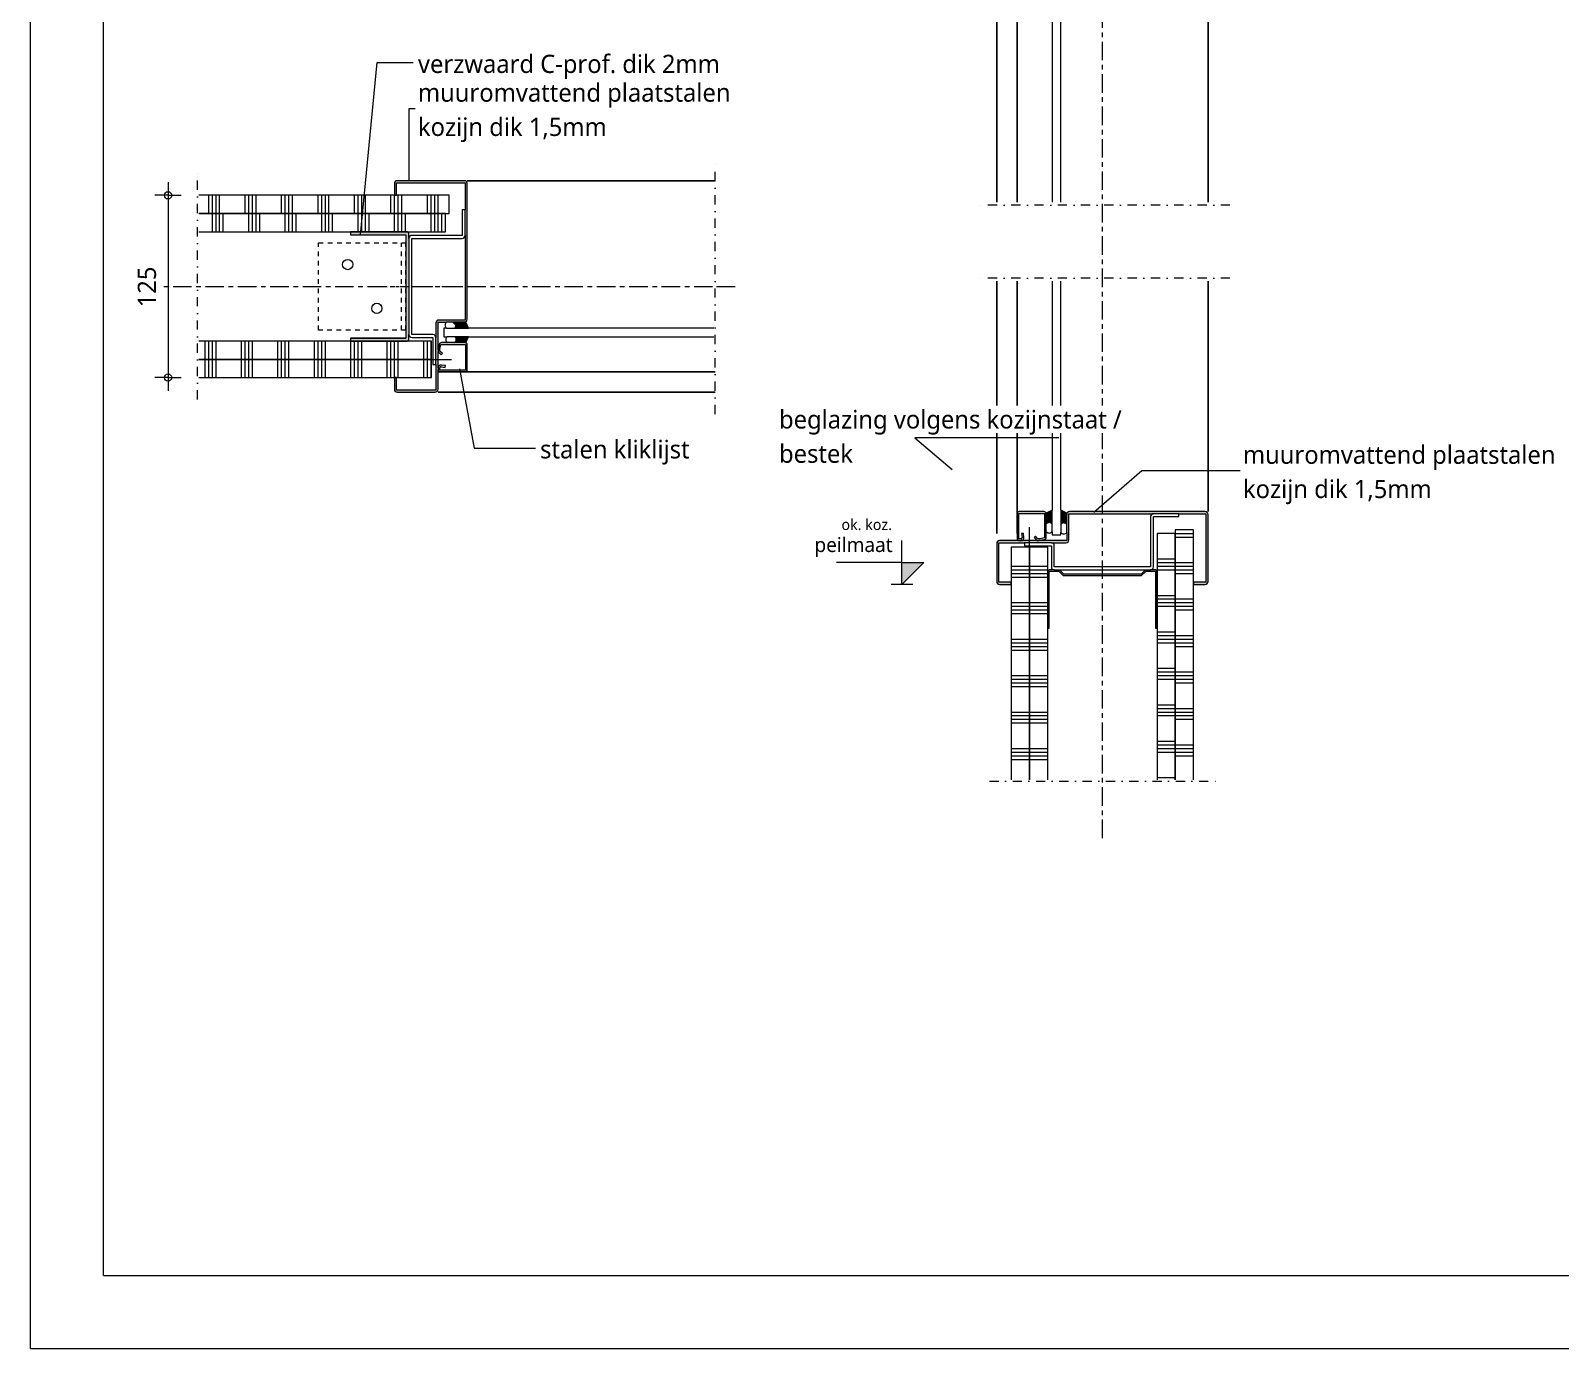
# Model space of a CAD drawing. Header units: millimetres. Extents: x -15087 to -10887, y 4459 to 7429.
# Drawn here: x -15087 to -14038, y 4459 to 5362 of the extents above; entities that cross this region are included whole.
import ezdxf

# ---------------------------------------------------------------- set-up
doc = ezdxf.new("R2010")
doc.units = ezdxf.units.MM
for name, pattern in [('Dash', [6.35, 3.175, -3.175]), ('Dash dot', [15.875, 6.35, -4.7625, 0, -4.7625]), ('Grid Line', [22.225, 12.7, -3.175, 3.175, -3.175]), ('Streep-stip _ detail', [4, 2, -1, 0, -1])]:
    doc.linetypes.add(name, pattern=pattern)
for name, color, linetype, lineweight in [('A-ANNO-DIMS', 211, 'Continuous', 13), ('A-ANNO-DIMS-5', 211, 'Continuous', 13), ('A-ANNO-IDEN', 131, 'Continuous', 18), ('A-ANNO-NOTE', 131, 'Continuous', 18), ('A-DETL', 90, 'Continuous', 13), ('A-DETL-GENF', 92, 'Continuous', 18), ('A-DETL-MBND', 5, 'Continuous', 25)]:
    doc.layers.add(name, color=color, linetype=linetype, lineweight=lineweight)
doc.styles.add('Segoe UI', font='segoeui.ttf', dxfattribs={"height": 7.5})
doc.styles.add('Segoe UI_1', font='segoeui.ttf', dxfattribs={"height": 10})
doc.styles.add('Segoe UI_3', font='segoeui.ttf', dxfattribs={"height": 12.5})
doc.dimstyles.new('2_5_mm', dxfattribs={"dimscale": 304.8, "dimtxt": 13.092049, "dimasz": 0.016404, "dimexe": 0.029528, "dimexo": 0.0625, "dimgap": 0.014764, "dimtad": 1, "dimdec": 0, "dimzin": 0, "dimdsep": 46, "dimtxsty": 'Segoe UI_3', "dimblk1": 'DOTBLANK', "dimblk2": 'DOTBLANK', "dimsah": 1, "dimcen": 0.09, "dimdle": 0.029528, "dimazin": 0, "dimtfac": 1, "dimtdec": 4, "dimtix": 1, "dimtmove": 0, "dimatfit": 3, "dimfxl": 0.029528, "dimfxlon": 1, "dimtvp": 1, "dimtfill": 1, "dimtolj": 1, "dimtzin": 0, "dimarcsym": 2})

# ---------------------------------------------------------------- blocks, each defined once
blk = doc.blocks.new('40  gipsplaat - D12_5-V62-32_2 Binnenkozijnen - Staal')
at = {"layer": 'A-DETL-GENF', "lineweight": 13}
h = blk.add_hatch(dxfattribs=at)
h.set_pattern_fill('FP_93', color=256, style=0, pattern_type=2)
h.set_pattern_definition([(90, (14982.56, -5149.3), (-25, 1e-15), []), (90, (14985.06, -5149.3), (-25, 1e-15), []), (90, (14987.56, -5149.3), (-25, 1e-15), []), (90, (14990.06, -5149.3), (-25, 1e-15), [])])
h.paths.add_polyline_path([(144, -12.5), (160.5, -12.5), (160.5, 0), (1, 0), (1, -12.5), (143, -12.5)])
at = {"layer": 'A-DETL-GENF'}
for p, q in [((105, 0), (1, 0)), ((105, 0), (1, 0)), ((144, 0), (105, 0)), ((160.5, 0), (144, 0)), ((160.5, 0), (144, 0)), ((160.5, -12.5), (160.5, 0)), ((160.5, -12.5), (160.5, 0)), ((1, -12.5), (160.5, -12.5))]:
    blk.add_line(p, q, dxfattribs=at)
blk = doc.blocks.new('40  gipsplaat - D12_5-V63-32_2 Binnenkozijnen - Staal')
at = {"layer": 'A-DETL-GENF', "lineweight": 13}
h = blk.add_hatch(dxfattribs=at)
h.set_pattern_fill('FP_94', color=256, style=0, pattern_type=2)
h.set_pattern_definition([(90, (14982.56, -5136.8), (-25, 1e-15), []), (90, (14985.06, -5136.8), (-25, 1e-15), []), (90, (14987.56, -5136.8), (-25, 1e-15), []), (90, (14990.06, -5136.8), (-25, 1e-15), [])])
h.paths.add_polyline_path([(136.5, -12.5), (160.5, -12.5), (160.5, 0), (1, 0), (1, -12.5), (135, -12.5)])
at = {"layer": 'A-DETL-GENF'}
for p, q in [((160.5, 0), (1, 0)), ((160.5, 0), (1, 0)), ((160.5, -12.5), (160.5, 0)), ((160.5, -12.5), (160.5, 0)), ((1, -12.5), (135, -12.5)), ((1, -12.5), (135, -12.5)), ((135, -12.5), (136.5, -12.5)), ((136.5, -12.5), (160.5, -12.5)), ((136.5, -12.5), (160.5, -12.5))]:
    blk.add_line(p, q, dxfattribs=at)
blk = doc.blocks.new('40  gipsplaat - D12_5-V64-32_2 Binnenkozijnen - Staal')
at = {"layer": 'A-DETL-GENF', "lineweight": 13}
h = blk.add_hatch(dxfattribs=at)
h.set_pattern_fill('FP_95', color=256, style=0, pattern_type=2)
h.set_pattern_definition([(270, (-14812.56, 5224.3), (25, 1e-15), []), (270, (-14815.06, 5224.3), (25, 1e-15), []), (270, (-14817.56, 5224.3), (25, 1e-15), []), (270, (-14820.06, 5224.3), (25, 1e-15), [])])
h.paths.add_polyline_path([(27, 0), (0, 0), (0, -12.5), (169, -12.5), (169, 0), (65, 0)])
at = {"layer": 'A-DETL-GENF'}
for p, q in [((26, 0), (0, 0)), ((0, 0), (0, -12.5)), ((26, 0), (0, 0)), ((0, 0), (0, -12.5)), ((65, 0), (26, 0)), ((169, 0), (65, 0)), ((169, 0), (65, 0)), ((0, -12.5), (169, -12.5))]:
    blk.add_line(p, q, dxfattribs=at)
blk = doc.blocks.new('40  gipsplaat - D12_5-V65-32_2 Binnenkozijnen - Staal')
at = {"layer": 'A-DETL-GENF', "lineweight": 13}
h = blk.add_hatch(dxfattribs=at)
h.set_pattern_fill('FP_96', color=256, style=0, pattern_type=2)
h.set_pattern_definition([(270, (-14810.06, 5236.8), (25, 1e-15), []), (270, (-14812.56, 5236.8), (25, 1e-15), []), (270, (-14815.06, 5236.8), (25, 1e-15), []), (270, (-14817.56, 5236.8), (25, 1e-15), [])])
h.paths.add_polyline_path([(36, 0), (0, 0), (0, -12.5), (171.5, -12.5), (171.5, 0), (37.5, 0)])
at = {"layer": 'A-DETL-GENF'}
for p, q in [((171.5, 0), (0, 0)), ((0, 0), (0, -12.5)), ((171.5, 0), (0, 0)), ((0, 0), (0, -12.5)), ((0, -12.5), (36, -12.5)), ((0, -12.5), (36, -12.5)), ((36, -12.5), (37.5, -12.5)), ((37.5, -12.5), (171.5, -12.5)), ((37.5, -12.5), (171.5, -12.5))]:
    blk.add_line(p, q, dxfattribs=at)
blk = doc.blocks.new('22 verzwaard metalstud profiel - 75 mm-2059195-32_2 Binnenkozijnen - Staal')
at = {"layer": 'A-DETL-GENF'}
blk.add_hatch(color=256, dxfattribs=at).paths.add_polyline_path([(37.5, -40), (37.5, -1), (36.5, 0), (-36.5, 0), (-37.5, -1), (-37.5, -40), (-35.5, -40), (-35.5, -2), (35.5, -2), (35.5, -40)])
for p, q in [((-36.5, 0), (-37.5, -1)), ((-37.5, -1), (-36.5, 0)), ((-33, 0), (-36.5, 0)), ((-33, 0), (-36.5, 0)), ((36.5, 0), (33, 0)), ((36.5, 0), (33, 0)), ((37.5, -1), (36.5, 0)), ((-37.5, -1), (-37.5, -40)), ((-37.5, -40), (-37.5, -1)), ((-35.5, -2), (35.5, -2)), ((-35.5, -40), (-35.5, -2)), ((-35.5, -40), (-35.5, -2)), ((-35.5, -2), (35.5, -2)), ((35.5, -2), (35.5, -40)), ((35.5, -40), (35.5, -2)), ((37.5, -1), (36.5, 0)), ((37.5, -40), (37.5, -1)), ((37.5, -40), (37.5, -1)), ((-37.5, -40), (-35.5, -40)), ((-37.5, -40), (-35.5, -40)), ((35.5, -40), (37.5, -40)), ((35.5, -40), (37.5, -40))]:
    blk.add_line(p, q, dxfattribs=at)
blk = doc.blocks.new('00 Afbreeklijn 0 s l - Type 1-2393058-32_2 Binnenkozijnen - Staal')
at = {"layer": 'A-DETL-GENF', "linetype": 'Dash dot'}
blk.add_line((140, 0), (-15, 0), dxfattribs=at)
blk = doc.blocks.new('30 L-anker plat a e - 60x60-4462558-32_2 Binnenkozijnen - Staal')
at = {"layer": 'A-DETL-GENF', "linetype": 'Streep-stip _ detail', "lineweight": 13}
for p, q in [((5, 4), (5, 30)), ((5, -15), (5, 2))]:
    blk.add_line(p, q, dxfattribs=at)
at = {"layer": 'A-DETL-GENF', "linetype": 'Dash'}
for p, q in [((-25, -60), (-25, 0)), ((35, 0), (-25, 0)), ((35, 0), (35, -60)), ((35, -3), (-25, -3)), ((35, -60), (-25, -60))]:
    blk.add_line(p, q, dxfattribs=at)
at = {"layer": 'A-DETL-GENF', "lineweight": 13}
for centre in [(20, -20), (-10, -40)]:
    blk.add_circle(centre, 3.5, dxfattribs=at)
blk = doc.blocks.new('32 stalen kozijn - 50x125 _sp 20x48_-4929966-32_2 Binnenkozijnen - Staal')
at = {"layer": 'A-DETL-GENF'}
blk.add_hatch(color=256, dxfattribs=at).paths.add_polyline_path([(28, -72.5), (28.5, -72.4), (29, -72.2), (29.4, -71.9), (29.7, -71.5), (29.9, -71), (30, -70.5), (30, -24.5), (48, -24.5), (48.5, -24.4), (49, -24.2), (49.4, -23.9), (49.7, -23.5), (49.9, -23), (50, -22.5), (50, 70.5), (49.9, 71), (49.7, 71.5), (49.4, 71.9), (49, 72.2), (48.5, 72.4), (48, 72.5), (2, 72.5), (1.5, 72.4), (1, 72.2), (0.6, 71.9), (0.3, 71.5), (0.1, 71), (0, 70.5), (0, 62.5), (1.5, 62.5), (1.5, 71), (48.5, 71), (48.5, -23), (30.5, -23), (30, -23.1), (29.5, -23.3), (29.1, -23.6), (28.8, -24), (28.6, -24.5), (28.5, -25), (28.5, -71), (1.5, -71), (1.5, -62.5), (0, -62.5), (0, -70.5), (0.1, -71), (0.3, -71.5), (0.6, -71.9), (1, -72.2), (1.5, -72.4), (2, -72.5)])
for p, q in [((0, 70.5), (0, 62.5)), ((1.5, 62.5), (1.5, 71)), ((1.5, 71), (48.5, 71)), ((48, 72.5), (2, 72.5)), ((48.5, 71), (48.5, 52.5)), ((50, -22.5), (50, 70.5)), ((0, 62.5), (1.5, 62.5)), ((48.5, 35), (48.5, -23)), ((28.5, -25), (28.5, -35)), ((30, -43.5), (30, -24.5)), ((30, -24.5), (35.6, -24.5)), ((48.5, -23), (30.5, -23)), ((30, -55.9), (30, -44.8)), ((1.5, -62.5), (0, -62.5)), ((0, -62.5), (0, -70.5)), ((1.5, -71), (1.5, -62.5)), ((28.5, -53.5), (28.5, -71)), ((30, -70.5), (30, -57)), ((28.5, -71), (1.5, -71)), ((2, -72.5), (28, -72.5))]:
    blk.add_line(p, q, dxfattribs=at)
at = {"layer": 'A-DETL-GENF', "lineweight": 13}
for p, q in [((48.5, 52.5), (46.5, 52.5)), ((46.5, 52.5), (46.5, 35)), ((48.5, 35), (48.5, 52.5)), ((10, 33), (10, -33)), ((46.5, 35), (12, 35)), ((12, -33), (12, 33)), ((12, 33), (46.5, 33)), ((26.5, -33), (12, -33)), ((12, -35), (26.5, -35)), ((26.5, -35), (26.5, -53.5)), ((28.5, -53.5), (28.5, -35)), ((26.5, -53.5), (28.5, -53.5))]:
    blk.add_line(p, q, dxfattribs=at)
at = {"layer": 'A-DETL-GENF'}
for centre, start, end in [((2, 70.5), 90, 180), ((48, 70.5), 360, 90), ((30.5, -25), 90, 180), ((48, -22.5), 270, 360), ((2, -70.5), 180, 270), ((28, -70.5), 270, 360)]:
    blk.add_arc(centre, 2, start, end, dxfattribs=at)
at = {"layer": 'A-DETL-GENF', "lineweight": 13}
for centre, start, end in [((12, 33), 90, 180), ((46.5, 35), 270, 360), ((12, -33), 180, 270), ((26.5, -35), 360, 90)]:
    blk.add_arc(centre, 2, start, end, dxfattribs=at)
blk = doc.blocks.new('30 glas - D06-2739132-32_2 Binnenkozijnen - Staal')
at = {"layer": 'A-DETL-GENF'}
for p, q in [((1.7, 6), (0, 6)), ((0, 6), (0, 0)), ((0, 0), (2.2, 0)), ((185.1, 6), (16.9, 6)), ((16.9, 0), (185.1, 0))]:
    blk.add_line(p, q, dxfattribs=at)
blk = doc.blocks.new('00 Afbreeklijn 0 s l - Type 1-2405097-32_2 Binnenkozijnen - Staal')
at = {"layer": 'A-DETL-GENF', "linetype": 'Dash dot'}
blk.add_line((160, 0), (-15, 0), dxfattribs=at)
blk = doc.blocks.new('40  gipsplaat - D12_5-2957669-32_2 Binnenkozijnen - Staal')
at = {"layer": 'A-DETL-GENF', "lineweight": 13}
h = blk.add_hatch(dxfattribs=at)
h.set_pattern_fill('FP_101', color=256, style=0, pattern_type=2)
h.set_pattern_definition([(270, (-4837.505, -14389.447), (25, 1e-15), []), (270, (-4835.005, -14389.447), (25, 1e-15), []), (270, (-4832.505, -14389.447), (25, 1e-15), []), (270, (-4830.005, -14389.447), (25, 1e-15), [])])
h.paths.add_polyline_path([(1, 12.5), (1, 0), (160.5, 0), (160.5, 12.5), (75.2, 12.5)])
at = {"layer": 'A-DETL-GENF'}
for p, q in [((160.5, 12.5), (1, 12.5)), ((160.5, 0), (160.5, 12.5)), ((160.5, 0), (160.5, 12.5)), ((1, 0), (105, 0)), ((1, 0), (105, 0)), ((105, 0), (144, 0)), ((144, 0), (160.5, 0)), ((144, 0), (160.5, 0))]:
    blk.add_line(p, q, dxfattribs=at)
blk = doc.blocks.new('40  gipsplaat - D12_5-V67-32_2 Binnenkozijnen - Staal')
at = {"layer": 'A-DETL-GENF', "lineweight": 13}
h = blk.add_hatch(dxfattribs=at)
h.set_pattern_fill('FP_102', color=256, style=0, pattern_type=2)
h.set_pattern_definition([(270, (-4837.505, -14401.947), (25, 1e-15), []), (270, (-4835.005, -14401.947), (25, 1e-15), []), (270, (-4832.505, -14401.947), (25, 1e-15), []), (270, (-4830.005, -14401.947), (25, 1e-15), [])])
h.paths.add_polyline_path([(1, 12.5), (1, 0), (160.5, 0), (160.5, 12.5), (75.2, 12.5)])
at = {"layer": 'A-DETL-GENF'}
for p, q in [((135, 12.5), (1, 12.5)), ((135, 12.5), (1, 12.5)), ((136.5, 12.5), (135, 12.5)), ((160.5, 12.5), (136.5, 12.5)), ((160.5, 12.5), (136.5, 12.5)), ((160.5, 0), (160.5, 12.5)), ((160.5, 0), (160.5, 12.5)), ((1, 0), (160.5, 0)), ((1, 0), (160.5, 0))]:
    blk.add_line(p, q, dxfattribs=at)
blk = doc.blocks.new('40  gipsplaat - D12_5-2957670-32_2 Binnenkozijnen - Staal')
at = {"layer": 'A-DETL-GENF', "lineweight": 13}
h = blk.add_hatch(dxfattribs=at)
h.set_pattern_fill('FP_103', color=256, style=0, pattern_type=2)
h.set_pattern_definition([(90, (5007.505, 14314.447), (-25, 1e-15), []), (90, (5005.005, 14314.447), (-25, 1e-15), []), (90, (5002.505, 14314.447), (-25, 1e-15), []), (90, (5000.005, 14314.447), (-25, 1e-15), [])])
h.paths.add_polyline_path([(169, 12.5), (0, 12.5), (0, 0), (169, 0)])
at = {"layer": 'A-DETL-GENF'}
for p, q in [((169, 12.5), (0, 12.5)), ((0, 12.5), (0, 0)), ((0, 12.5), (0, 0)), ((0, 0), (26, 0)), ((0, 0), (26, 0)), ((26, 0), (65, 0)), ((65, 0), (169, 0)), ((65, 0), (169, 0))]:
    blk.add_line(p, q, dxfattribs=at)
blk = doc.blocks.new('40  gipsplaat - D12_5-2957671-32_2 Binnenkozijnen - Staal')
at = {"layer": 'A-DETL-GENF', "lineweight": 13}
h = blk.add_hatch(dxfattribs=at)
h.set_pattern_fill('FP_104', color=256, style=0, pattern_type=2)
h.set_pattern_definition([(90, (5010.005, 14301.947), (-25, 1e-15), []), (90, (5007.505, 14301.947), (-25, 1e-15), []), (90, (5005.005, 14301.947), (-25, 1e-15), []), (90, (5002.505, 14301.947), (-25, 1e-15), [])])
h.paths.add_polyline_path([(171.5, 12.5), (0, 12.5), (0, 0), (171.5, 0)])
at = {"layer": 'A-DETL-GENF'}
for p, q in [((36, 12.5), (0, 12.5)), ((0, 12.5), (0, 0)), ((36, 12.5), (0, 12.5)), ((0, 12.5), (0, 0)), ((37.5, 12.5), (36, 12.5)), ((171.5, 12.5), (37.5, 12.5)), ((171.5, 12.5), (37.5, 12.5)), ((0, 0), (171.5, 0)), ((0, 0), (171.5, 0))]:
    blk.add_line(p, q, dxfattribs=at)
blk = doc.blocks.new('22 metalstud profiel - 75 mm hor-V68-32_2 Binnenkozijnen - Staal')
at = {"layer": 'A-DETL-GENF'}
blk.add_hatch(color=256, dxfattribs=at).paths.add_polyline_path([(-36.5, 40), (-37.5, 40), (-37.5, 1), (-36.5, 0), (-29.5, 0), (-26.5, 3), (26.5, 3), (29.5, 0), (36.5, 0), (37.5, 1), (37.5, 40), (36.5, 40), (36.5, 1), (29.9, 1), (26.9, 4), (-26.9, 4), (-29.9, 1), (-36.5, 1)])
for p, q in [((-36.5, 40), (-37.5, 40)), ((-37.5, 40), (-37.5, 1)), ((-36.5, 1), (-36.5, 40)), ((36.5, 40), (36.5, 1)), ((37.5, 40), (36.5, 40)), ((37.5, 40), (36.5, 40)), ((37.5, 1), (37.5, 40)), ((-37.5, 1), (-36.5, 0)), ((-29.9, 1), (-36.5, 1)), ((-26.9, 4), (-29.9, 1)), ((-29.5, 0), (-26.5, 3)), ((26.9, 4), (-26.9, 4)), ((-26.5, 3), (26.5, 3)), ((26.5, 3), (29.5, 0)), ((29.9, 1), (26.9, 4)), ((36.5, 1), (29.9, 1)), ((36.5, 0), (37.5, 1)), ((-36.5, 0), (-33, 0)), ((33, 0), (36.5, 0))]:
    blk.add_line(p, q, dxfattribs=at)
blk = doc.blocks.new('00 Afbreeklijn 0 s l - Type 1-V24-32_2 Binnenkozijnen - Staal')
at = {"layer": 'A-DETL-GENF', "linetype": 'Dash dot'}
blk.add_line((140, 0), (-15, 0), dxfattribs=at)
blk = doc.blocks.new('32 stalen kozijn - 50x125 _sp 20x48_-4929967-32_2 Binnenkozijnen - Staal')
at = {"layer": 'A-DETL-GENF'}
blk.add_hatch(color=256, dxfattribs=at).paths.add_polyline_path([(0, 62.5), (1.5, 62.5), (1.5, 71), (28.5, 71), (28.5, 25), (28.6, 24.5), (28.8, 24), (29.1, 23.6), (29.5, 23.3), (30, 23.1), (30.5, 23), (48.5, 23), (48.5, -71), (1.5, -71), (1.5, -62.5), (0, -62.5), (0, -70.5), (0.1, -71), (0.3, -71.5), (0.6, -71.9), (1, -72.2), (1.5, -72.4), (2, -72.5), (48, -72.5), (48.5, -72.4), (49, -72.2), (49.4, -71.9), (49.7, -71.5), (49.9, -71), (50, -70.5), (50, 22.5), (49.9, 23), (49.7, 23.5), (49.4, 23.9), (49, 24.2), (48.5, 24.4), (48, 24.5), (30, 24.5), (30, 70.5), (29.9, 71), (29.7, 71.5), (29.4, 71.9), (29, 72.2), (28.5, 72.4), (28, 72.5), (2, 72.5), (1.3, 72.4), (1, 72.2), (0.6, 71.9), (0.3, 71.5), (0.1, 71), (0, 70.5)])
for p, q in [((0, 70.5), (0, 62.5)), ((1.5, 62.5), (1.5, 71)), ((1.5, 71), (28.5, 71)), ((28, 72.5), (2, 72.5)), ((28.5, 71), (28.5, 53.5)), ((30, 57), (30, 70.5)), ((0, 62.5), (1.5, 62.5)), ((30, 44.8), (30, 55.9)), ((30, 24.5), (30, 43.5)), ((28.5, 35), (28.5, 25)), ((35.6, 24.5), (30, 24.5)), ((30.5, 23), (48.5, 23)), ((48.5, 23), (48.5, -35)), ((50, -70.5), (50, 22.5)), ((1.5, -62.5), (0, -62.5)), ((0, -62.5), (0, -70.5)), ((1.5, -71), (1.5, -62.5)), ((48.5, -52.5), (48.5, -71)), ((48.5, -71), (1.5, -71)), ((2, -72.5), (48, -72.5))]:
    blk.add_line(p, q, dxfattribs=at)
at = {"layer": 'A-DETL-GENF', "lineweight": 13}
for p, q in [((28.5, 53.5), (26.5, 53.5)), ((26.5, 53.5), (26.5, 35)), ((28.5, 35), (28.5, 53.5)), ((10, 33), (10, -33)), ((26.5, 35), (12, 35)), ((12, -33), (12, 33)), ((12, 33), (26.5, 33)), ((46.5, -33), (12, -33)), ((12, -35), (46.5, -35)), ((46.5, -35), (46.5, -52.5)), ((48.5, -52.5), (48.5, -35)), ((46.5, -52.5), (48.5, -52.5))]:
    blk.add_line(p, q, dxfattribs=at)
at = {"layer": 'A-DETL-GENF'}
for centre, start, end in [((2, 70.5), 90, 180), ((28, 70.5), 360, 90), ((30.5, 25), 180, 270), ((48, 22.5), 0, 90), ((2, -70.5), 180, 270), ((48, -70.5), 270, 0)]:
    blk.add_arc(centre, 2, start, end, dxfattribs=at)
at = {"layer": 'A-DETL-GENF', "lineweight": 13}
for centre, start, end in [((12, 33), 90, 180), ((26.5, 35), 270, 0), ((12, -33), 180, 270), ((46.5, -35), 0, 90)]:
    blk.add_arc(centre, 2, start, end, dxfattribs=at)
blk = doc.blocks.new('30 glas - D06-2739133-32_2 Binnenkozijnen - Staal')
at = {"layer": 'A-DETL-GENF'}
for p, q in [((2.2, 0), (0, 0)), ((0, 0), (0, -6)), ((174.1, 0), (16.9, 0)), ((359.2, 0), (228.1, 0)), ((376.1, 0), (373.9, 0)), ((376.1, -6), (376.1, 0)), ((0, -6), (1.7, -6)), ((16.9, -6), (174.1, -6)), ((228.1, -6), (359.2, -6)), ((374.4, -6), (376.1, -6))]:
    blk.add_line(p, q, dxfattribs=at)
blk = doc.blocks.new('30 kitvoeg op rugvulling - schuine kitvoeg 4mm-4457908-32_2 Binnenkozijnen - Staal')
at = {"layer": 'A-DETL-GENF', "lineweight": 13}
blk.add_hatch(color=256, dxfattribs=at).paths.add_polyline_path([(4, 1.9), (0, 0), (0, -7.6), (0.5, -7.2), (1.1, -6.9), (1.7, -6.8), (2.3, -6.8), (2.9, -6.9), (3.5, -7.2), (4, -7.6), (4, -6.8)])
h = blk.add_hatch(dxfattribs=at)
h.set_pattern_fill('FP_105', color=256, style=0, pattern_type=2)
h.set_pattern_definition([(135, (5162.301, 14788.638), (-10.606602, -10.606602), []), (225, (5162.301, 14788.638), (10.606602, -10.606602), [])])
h.paths.add_polyline_path([(4, -7.6), (3.5, -7.2), (2.9, -6.9), (2.3, -6.8), (1.7, -6.8), (1.1, -6.9), (0.5, -7.2), (0, -7.6), (0, -13.3), (0.5, -13.7), (1.1, -14), (1.7, -14.2), (2.3, -14.2), (2.9, -14), (3.5, -13.7), (4, -13.3), (4, -11.2)])
at = {"layer": 'A-DETL-GENF'}
for p, q in [((4, 1.9), (0, 0)), ((4, -7.6), (4, 1.9)), ((0, 0), (0, -7.6))]:
    blk.add_line(p, q, dxfattribs=at)
at = {"layer": 'A-DETL-GENF', "lineweight": 13}
for p, q in [((0, -7.6), (0, -13.3)), ((4, -13.3), (4, -7.6))]:
    blk.add_line(p, q, dxfattribs=at)
for centre, start, end in [((2, -9.4), 41.4096, 138.5904), ((2, -11.5), 221.4096, 318.5904)]:
    blk.add_arc(centre, 2.67, start, end, dxfattribs=at)
blk = doc.blocks.new('30 kitvoeg op rugvulling - schuine kitvoeg 4mm-4457909-32_2 Binnenkozijnen - Staal')
at = {"layer": 'A-DETL-GENF', "lineweight": 13}
h = blk.add_hatch(dxfattribs=at)
h.set_pattern_fill('FP_106', color=256, style=0, pattern_type=2)
h.set_pattern_definition([(315, (-5148.301, -14788.638), (10.606602, 10.606602), []), (45, (-5148.301, -14788.638), (-10.606602, 10.606602), [])])
h.paths.add_polyline_path([(0, 7.4), (0.5, 7), (1.1, 6.7), (1.7, 6.5), (2.3, 6.5), (2.9, 6.7), (3.5, 7), (4, 7.4), (4, 12.8), (3.5, 13.2), (2.9, 13.5), (2.3, 13.7), (1.7, 13.7), (1.1, 13.5), (0.5, 13.2), (0, 12.8), (0, 11.2)])
blk.add_hatch(color=256, dxfattribs=at).paths.add_polyline_path([(0, 7.4), (0, 0), (4, -1.9), (4, 7.4), (3.5, 7), (2.9, 6.7), (2.3, 6.5), (1.7, 6.5), (1.1, 6.7), (0.5, 7)])
blk.add_line((4, 7.4), (4, 12.8), dxfattribs=at)
at = {"layer": 'A-DETL-GENF'}
for p, q in [((0, 0.4), (0, 0)), ((0, 0), (4, -1.9)), ((4, -1.9), (4, 7.4))]:
    blk.add_line(p, q, dxfattribs=at)
at = {"layer": 'A-DETL-GENF', "lineweight": 13}
for centre, start, end in [((2, 11), 41.4096, 138.5904), ((2, 9.2), 221.4096, 318.5904)]:
    blk.add_arc(centre, 2.67, start, end, dxfattribs=at)
blk = doc.blocks.new('32 stalen glaslat Jansen 402 - breed 20mm-4929465-32_2 Binnenkozijnen - Staal')
at = {"layer": 'A-DETL-GENF'}
blk.add_hatch(color=256, dxfattribs=at).paths.add_polyline_path([(0, -18.5), (0.1, -18.9), (0.2, -19.2), (0.4, -19.6), (0.8, -19.8), (1.1, -19.9), (1.5, -20), (18.9, -19.9), (19.3, -19.8), (19.6, -19.6), (19.8, -19.2), (19.9, -18.9), (20, -18.5), (20, -2), (19.8, -1.6), (19.7, -1.4), (19.4, -1.1), (19.1, -0.9), (18.8, -0.8), (15, 0), (13.7, 0), (11.6, -2.2), (12.5, -3.1), (14.2, -1.3), (15.5, -1.3), (18.8, -2), (18.8, -18.8), (1.2, -18.8), (1.2, -1.3), (2.8, -1.3), (3.1, -1.4), (3.3, -1.7), (3.4, -2.1), (3, -4.8), (4.3, -5), (4.6, -1.8), (4.5, -1.3), (4.3, -0.9), (4, -0.5), (3.6, -0.2), (3.1, -0.1), (2.6, 0), (1.1, -0.1), (0.8, -0.2), (0.4, -0.4), (0.2, -0.7), (0.1, -1.1), (0, -1.5), (0, -7.7)])
for p, q in [((8.4, 5.8), (8.4, -9.2)), ((0, -1.5), (0, -18.5)), ((1.2, -18.8), (1.2, -1.3)), ((1.2, -1.3), (2.6, -1.3)), ((2.6, 0), (1.5, 0)), ((3.4, -2.1), (3, -4.8)), ((3, -4.8), (4.3, -5)), ((4.3, -5), (4.6, -2.2)), ((13.7, 0), (11.6, -2.2)), ((11.6, -2.2), (12.5, -3.1)), ((12.5, -3.1), (14.2, -1.3)), ((15, 0), (13.7, 0)), ((14.2, -1.3), (15.5, -1.3)), ((18.8, -0.8), (15, 0)), ((15.5, -1.3), (18.8, -2)), ((18.8, -2), (18.8, -18.8)), ((20, -18.5), (20, -2.3)), ((18.8, -18.8), (1.2, -18.8)), ((1.5, -20), (18.5, -20))]:
    blk.add_line(p, q, dxfattribs=at)
for centre, radius, start, end in [((1.5, -1.5), 1.5, 90, 180), ((2.6, -2), 2, 353, 90), ((2.6, -2), 0.75, 353, 90), ((18.5, -2.3), 1.5, 360, 77.6292), ((1.5, -18.5), 1.5, 180, 270), ((18.5, -18.5), 1.5, 270, 0)]:
    blk.add_arc(centre, radius, start, end, dxfattribs=at)
blk = doc.blocks.new('30 kitvoeg op rugvulling - schuine kitvoeg 4mm-4457910-32_2 Binnenkozijnen - Staal')
at = {"layer": 'A-DETL-GENF', "lineweight": 13}
h = blk.add_hatch(dxfattribs=at)
h.set_pattern_fill('FP_109', color=256, style=0, pattern_type=2)
h.set_pattern_definition([(225, (-14376.447, 5031.429), (10.606602, -10.606602), []), (315, (-14376.447, 5031.429), (10.606602, 10.606602), [])])
h.paths.add_polyline_path([(2.3, 14.2), (1.7, 14.2), (1.1, 14), (0.5, 13.7), (0, 13.3), (0, 7.6), (0.5, 7.2), (1.1, 6.9), (1.7, 6.8), (2.3, 6.8), (2.9, 6.9), (3.5, 7.2), (4, 7.6), (4, 13.3), (3.5, 13.7), (2.9, 14)])
blk.add_hatch(color=256, dxfattribs=at).paths.add_polyline_path([(4, 7.6), (3.5, 7.2), (2.9, 6.9), (2.3, 6.8), (1.7, 6.8), (1.1, 6.9), (0.5, 7.2), (0, 7.6), (0, 0), (4, -1.9), (4, 7.2)])
for p, q in [((0, 13.3), (0, 7.6)), ((4, 7.6), (4, 13.3))]:
    blk.add_line(p, q, dxfattribs=at)
at = {"layer": 'A-DETL-GENF'}
for p, q in [((0, 7.6), (0, 0)), ((0, 0), (4, -1.9)), ((4, -1.9), (4, 7.6))]:
    blk.add_line(p, q, dxfattribs=at)
at = {"layer": 'A-DETL-GENF', "lineweight": 13}
for centre, start, end in [((2, 11.5), 41.4096, 138.5904), ((2, 9.4), 221.4096, 318.5904)]:
    blk.add_arc(centre, 2.67, start, end, dxfattribs=at)
blk = doc.blocks.new('30 kitvoeg op rugvulling - schuine kitvoeg 4mm-4457911-32_2 Binnenkozijnen - Staal')
at = {"layer": 'A-DETL-GENF', "lineweight": 13}
blk.add_hatch(color=256, dxfattribs=at).paths.add_polyline_path([(4, -7.4), (4, 1.9), (0, 0), (0, -7.4), (0.5, -7), (1.1, -6.7), (1.7, -6.5), (2.3, -6.5), (3, -6.7), (3.5, -7), (3.7, -7.1)])
h = blk.add_hatch(dxfattribs=at)
h.set_pattern_fill('FP_110', color=256, style=0, pattern_type=2)
h.set_pattern_definition([(45, (14390.447, -5031.429), (-10.606602, 10.606602), []), (135, (14390.447, -5031.429), (-10.606602, -10.606602), [])])
h.paths.add_polyline_path([(1.7, -13.7), (2.3, -13.7), (2.9, -13.5), (3.5, -13.2), (4, -12.8), (4, -7.4), (3.5, -7), (2.9, -6.7), (2.3, -6.5), (1.7, -6.5), (1, -6.7), (0.5, -7), (0, -7.4), (0, -12.8), (0.5, -13.2), (1.1, -13.5)])
at = {"layer": 'A-DETL-GENF'}
for p, q in [((4, 1.9), (0, 0)), ((4, -7.4), (4, 1.9)), ((0, 0), (0, -0.4))]:
    blk.add_line(p, q, dxfattribs=at)
at = {"layer": 'A-DETL-GENF', "lineweight": 13}
blk.add_line((4, -12.8), (4, -7.4), dxfattribs=at)
for centre, start, end in [((2, -9.2), 41.4096, 138.5904), ((2, -11), 221.4096, 318.5904)]:
    blk.add_arc(centre, 2.67, start, end, dxfattribs=at)
blk = doc.blocks.new('32 stalen glaslat Jansen 402 - breed 20mm-2406146-32_2 Binnenkozijnen - Staal')
at = {"layer": 'A-DETL-GENF'}
blk.add_hatch(color=256, dxfattribs=at).paths.add_polyline_path([(13.7, 0), (15, 0), (19.1, 0.9), (19.4, 1.1), (19.7, 1.4), (19.8, 1.6), (20, 2), (20, 2.3), (19.9, 18.9), (19.8, 19.2), (19.6, 19.6), (19.2, 19.8), (18.9, 19.9), (18.5, 20), (1.1, 19.9), (0.7, 19.8), (0.4, 19.6), (0.2, 19.2), (0.1, 18.9), (0, 18.5), (0.1, 1.1), (0.2, 0.7), (0.4, 0.4), (0.7, 0.2), (1.1, 0.1), (1.5, 0), (3.1, 0.1), (3.6, 0.2), (4, 0.5), (4.3, 0.9), (4.5, 1.3), (4.6, 1.8), (4.6, 2.2), (4.3, 5), (3, 4.8), (3.4, 1.9), (3.2, 1.6), (3, 1.3), (2.6, 1.2), (1.2, 1.2), (1.2, 18.7), (18.7, 18.7), (18.7, 2), (15.5, 1.2), (14.2, 1.2), (12.5, 3.1), (11.6, 2.2)])
for p, q in [((0, 18.5), (0, 1.5)), ((1.2, 1.2), (1.2, 18.7)), ((1.2, 18.7), (18.7, 18.7)), ((18.5, 20), (1.5, 20)), ((18.7, 18.7), (18.7, 2)), ((20, 2.3), (20, 18.5)), ((2.6, 1.2), (1.2, 1.2)), ((1.5, 0), (2.6, 0)), ((4.3, 5), (3, 4.8)), ((3, 4.8), (3.4, 2.1)), ((4.6, 2.2), (4.3, 5)), ((8.4, -5.8), (8.4, 9.2)), ((12.5, 3.1), (11.6, 2.2)), ((11.6, 2.2), (13.7, 0)), ((14.2, 1.2), (12.5, 3.1)), ((13.7, 0), (15, 0)), ((15.5, 1.2), (14.2, 1.2)), ((15, 0), (18.8, 0.8)), ((18.7, 2), (15.5, 1.2))]:
    blk.add_line(p, q, dxfattribs=at)
for centre, radius, start, end in [((1.5, 18.5), 1.5, 90, 180), ((18.5, 18.5), 1.5, 0, 90), ((1.5, 1.5), 1.5, 180, 270), ((2.6, 2), 2, 270, 7), ((2.6, 2), 0.75, 270, 7), ((18.5, 2.3), 1.5, 282.3708, 0)]:
    blk.add_arc(centre, radius, start, end, dxfattribs=at)
blk = doc.blocks.new('00 afbreeklijn 2 s l - breed 50-2324239-32_2 Binnenkozijnen - Staal')
at = {"layer": 'A-DETL-GENF', "linetype": 'Dash dot'}
for p, q in [((160, 50), (-15, 50)), ((160, 0), (-15, 0))]:
    blk.add_line(p, q, dxfattribs=at)
blk = doc.blocks.new('DIMBLOCK5-32_2 Binnenkozijnen - Staal')
at = {"layer": 'A-ANNO-DIMS-5'}
for p, q in [((-14992.8, 5258.3), (-14992.8, 5115.3)), ((-14992.8, 5249.3), (-15001.8, 5249.3)), ((-14992.8, 5249.3), (-14983.8, 5249.3)), ((-14992.8, 5124.3), (-15001.8, 5124.3)), ((-14992.8, 5124.3), (-14983.8, 5124.3))]:
    blk.add_line(p, q, dxfattribs=at)
for centre in [(-14992.8, 5249.3), (-14992.8, 5124.3)]:
    blk.add_circle(centre, 2.5, dxfattribs=at)
at = {"layer": 'A-ANNO-DIMS-5', "color": 0, "insert": (-15013.6, 5172.5), "char_height": 12.5, "width": 34.277, "attachment_point": 1, "rotation": 90, "line_spacing_factor": 1.142579, "style": 'Segoe UI_3', "bg_fill": 3, "box_fill_scale": 1.25, "bg_fill_color": 9, "bg_fill_true_color": 13158600, "bg_fill_transparency": 0}
blk.add_mtext('125', dxfattribs=at)
blk = doc.blocks.new('_DotBlank')
at = {"color": 0, "linetype": 'ByBlock', "lineweight": -2}
blk.add_line((-0.5, 0), (-1, 0), dxfattribs=at)
blk.add_circle((0, 0), 0.5, dxfattribs=at)

msp = doc.modelspace()

# ---------------------------------------------------------------- hatches: boundary and pattern name
at = {"layer": 'A-ANNO-NOTE'}
msp.add_hatch(color=256, dxfattribs=at).paths.add_polyline_path([(-14489.4, 4982.5), (-14474.4, 4997.5), (-14489.4, 4997.5)])

# ---------------------------------------------------------------- linework, layer by layer
at = {"layer": 'A-ANNO-IDEN'}
for p, q in [((-14860.8, 5222.2), (-14849.4, 5340.3)), ((-14849.4, 5340.3), (-14823.3, 5340.3)), ((-14827.5, 5308.9), (-14823.3, 5308.9)), ((-14827.5, 5259.9), (-14827.5, 5308.9)), ((-14792.8, 5130.3), (-14782.9, 5076)), ((-14480.6, 5082.9), (-14454.9, 5061.3)), ((-14381.7, 5082.9), (-14480.6, 5082.9)), ((-14782.9, 5076), (-14739.5, 5076)), ((-14357.7, 5032.1), (-14324.9, 5060.5)), ((-14324.9, 5060.5), (-14257.4, 5060.5))]:
    msp.add_line(p, q, dxfattribs=at)
at = {"layer": 'A-ANNO-NOTE'}
msp.add_line((-14481.9, 4982.5), (-14496.9, 4982.5), dxfattribs=at)
at = {"layer": 'A-DETL', "lineweight": 18}
for p, q in [((-15087.1, 4458.6), (-15087.1, 7428.6)), ((-15037.1, 4508.6), (-15037.1, 5783.6)), ((-15037.1, 4508.6), (-13037.1, 4508.6)), ((-15087.1, 4458.6), (-10887.1, 4458.6))]:
    msp.add_line(p, q, dxfattribs=at)
at = {"layer": 'A-DETL', "linetype": 'Grid Line'}
for p, q in [((-14351.9, 4808.5), (-14351.9, 5598.5)), ((-15011.6, 5186.8), (-14827.6, 5186.8)), ((-14825.5, 5186.8), (-14789.1, 5186.8)), ((-14787.6, 5186.8), (-14618.6, 5186.8)), ((-14616.6, 5186.8), (-14601.6, 5186.8))]:
    msp.add_line(p, q, dxfattribs=at)
at = {"layer": 'A-DETL-MBND'}
for p, q in [((-14424.4, 5244.5), (-14424.4, 5397.5)), ((-14410.4, 5244.5), (-14410.4, 5397.5)), ((-14279.4, 5244.5), (-14279.4, 5376.5)), ((-14787.6, 5259.3), (-14617.6, 5259.3)), ((-14424.4, 5017.5), (-14424.4, 5190.5)), ((-14410.4, 5017.5), (-14410.4, 5190.5)), ((-14279.4, 5032.5), (-14279.4, 5190.5)), ((-14807.6, 5128.3), (-14617.6, 5128.3)), ((-14807.6, 5114.3), (-14617.6, 5114.3))]:
    msp.add_line(p, q, dxfattribs=at)

# ---------------------------------------------------------------- block references
at = {"layer": 'A-DETL-GENF'}
for name, p, rotation in [('30 glas - D06-2739133-32_2 Binnenkozijnen - Staal', (-14386.4, 5016.4), 90.00000000000014), ('40  gipsplaat - D12_5-V65-32_2 Binnenkozijnen - Staal', (-14800.1, 5236.8), 180), ('40  gipsplaat - D12_5-V64-32_2 Binnenkozijnen - Staal', (-14802.6, 5224.3), 180), ('22 verzwaard metalstud profiel - 75 mm-2059195-32_2 Binnenkozijnen - Staal', (-14827.6, 5186.8), 270), ('32 stalen glaslat Jansen 402 - breed 20mm-4929465-32_2 Binnenkozijnen - Staal', (-14807.6, 5128.3), 90.00000000000063), ('32 stalen kozijn - 50x125 _sp 20x48_-4929967-32_2 Binnenkozijnen - Staal', (-14351.9, 4982.5), 89.99999999999999), ('40  gipsplaat - D12_5-2957670-32_2 Binnenkozijnen - Staal', (-14314.4, 5017.5), 269.9999999999998), ('40  gipsplaat - D12_5-2957671-32_2 Binnenkozijnen - Staal', (-14301.9, 5020), 269.9999999999998), ('40  gipsplaat - D12_5-V67-32_2 Binnenkozijnen - Staal', (-14401.9, 4847.5), 89.9999999999998), ('40  gipsplaat - D12_5-2957669-32_2 Binnenkozijnen - Staal', (-14389.4, 4847.5), 89.9999999999998), ('22 metalstud profiel - 75 mm hor-V68-32_2 Binnenkozijnen - Staal', (-14351.9, 4992.5), 180)]:
    msp.add_blockref(name, p, dxfattribs=dict(at, rotation=rotation))
at = {"layer": 'A-DETL-GENF', "linetype": 'Dash dot'}
for name, p, rotation in [('00 Afbreeklijn 0 s l - Type 1-2405097-32_2 Binnenkozijnen - Staal', (-14617.6, 5259.3), 270), ('00 Afbreeklijn 0 s l - Type 1-2393058-32_2 Binnenkozijnen - Staal', (-14972.6, 5249.3), 270), ('00 Afbreeklijn 0 s l - Type 1-V24-32_2 Binnenkozijnen - Staal', (-14289.4, 4847.5), 180)]:
    msp.add_blockref(name, p, dxfattribs=dict(at, rotation=rotation))
at = {"layer": 'A-DETL-GENF'}
for name, p in [('32 stalen kozijn - 50x125 _sp 20x48_-4929966-32_2 Binnenkozijnen - Staal', (-14837.6, 5186.8)), ('30 glas - D06-2739132-32_2 Binnenkozijnen - Staal', (-14803.6, 5152.3)), ('40  gipsplaat - D12_5-V62-32_2 Binnenkozijnen - Staal', (-14972.6, 5149.3)), ('40  gipsplaat - D12_5-V63-32_2 Binnenkozijnen - Staal', (-14972.6, 5136.8)), ('32 stalen glaslat Jansen 402 - breed 20mm-2406146-32_2 Binnenkozijnen - Staal', (-14410.4, 5012.5))]:
    msp.add_blockref(name, p, dxfattribs=at)
at = {"layer": 'A-DETL-GENF', "linetype": 'Dash dot'}
msp.add_blockref('00 afbreeklijn 2 s l - breed 50-2324239-32_2 Binnenkozijnen - Staal', (-14424.4, 5192.5), dxfattribs=at)
at = {"layer": 'A-DETL-GENF', "linetype": 'Streep-stip _ detail', "lineweight": 13, "rotation": 269.9999999999995}
msp.add_blockref('30 L-anker plat a e - 60x60-4462558-32_2 Binnenkozijnen - Staal', (-14829.6, 5191.8), dxfattribs=at)
at = {"layer": 'A-DETL-GENF', "lineweight": 13}
for name, p, rotation in [('30 kitvoeg op rugvulling - schuine kitvoeg 4mm-4457908-32_2 Binnenkozijnen - Staal', (-14788.6, 5162.3), 269.9999999999998), ('30 kitvoeg op rugvulling - schuine kitvoeg 4mm-4457909-32_2 Binnenkozijnen - Staal', (-14788.6, 5148.3), 90.00000000000026), ('30 kitvoeg op rugvulling - schuine kitvoeg 4mm-4457910-32_2 Binnenkozijnen - Staal', (-14376.4, 5031.4), 180)]:
    msp.add_blockref(name, p, dxfattribs=dict(at, rotation=rotation))
msp.add_blockref('30 kitvoeg op rugvulling - schuine kitvoeg 4mm-4457911-32_2 Binnenkozijnen - Staal', (-14390.4, 5031.4), dxfattribs=at)

# ---------------------------------------------------------------- texts
at = {"layer": 'A-ANNO-NOTE', "lineweight": 13, "insert": (-14530.9, 5027.3), "char_height": 7.5, "width": 42.89, "attachment_point": 1, "style": 'Segoe UI', "bg_fill": 3, "box_fill_scale": 1.25, "bg_fill_color": 9, "bg_fill_true_color": 13158600, "bg_fill_transparency": 0}
msp.add_mtext('ok. koz.', dxfattribs=at)

# ---------------------------------------------------------------- next in the draw order: texts
at = {"layer": 'A-ANNO-IDEN', "lineweight": 13, "char_height": 12.5, "attachment_point": 1, "style": 'Segoe UI_3', "bg_fill": 3, "box_fill_scale": 1.25, "bg_fill_color": 9, "bg_fill_true_color": 13158600, "bg_fill_transparency": 0}
for s, insert, width in [('muuromvattend plaatstalen', (-14821.4, 5326), 259.346), ('beglazing volgens kozijnstaat /', (-14573.7, 5101.9), 289.81), ('stalen kliklijst', (-14737.6, 5081.4), 124.262), ('muuromvattend plaatstalen', (-14255.5, 5077.7), 259.346)]:
    msp.add_mtext(s, dxfattribs=dict(at, insert=insert, width=width))
at = {"layer": 'A-ANNO-NOTE', "lineweight": 13, "insert": (-14549.4, 5014.7), "char_height": 10, "width": 65.338, "attachment_point": 1, "style": 'Segoe UI_1', "bg_fill": 3, "box_fill_scale": 1.25, "bg_fill_color": 9, "bg_fill_true_color": 13158600, "bg_fill_transparency": 0}
msp.add_mtext('peilmaat', dxfattribs=at)

# ---------------------------------------------------------------- next in the draw order: dimensions: what is measured, and where the dimension line sits
at = {"layer": 'A-ANNO-DIMS'}
dim = msp.add_linear_dim(base=(-14992.8, 5124.3), p1=(-14983.8, 5249.3), p2=(-14983.8, 5124.3), angle=90, dimstyle='2_5_mm', override={"dimpost": '<>', "dimfxl": 125}, dxfattribs=at)
dim.commit()
dim.dimension.update_dxf_attribs({"geometry": 'DIMBLOCK5-32_2 Binnenkozijnen - Staal', "text_midpoint": (-15003.8, 5186.8)})

# ---------------------------------------------------------------- next in the draw order: linework, layer by layer
at = {"layer": 'A-ANNO-NOTE'}
for p, q in [((-14489.4, 4997.5), (-14489.4, 5012.7)), ((-14489.4, 4997.6), (-14534.4, 4997.6)), ((-14489.4, 4997.5), (-14474.4, 4997.5)), ((-14489.4, 4982.5), (-14489.4, 4997.5)), ((-14474.4, 4997.5), (-14489.4, 4982.5))]:
    msp.add_line(p, q, dxfattribs=at)

# ---------------------------------------------------------------- next in the draw order: texts
at = {"layer": 'A-ANNO-IDEN', "lineweight": 13, "char_height": 12.5, "attachment_point": 1, "style": 'Segoe UI_3', "bg_fill": 3, "box_fill_scale": 1.25, "bg_fill_color": 9, "bg_fill_true_color": 13158600, "bg_fill_transparency": 0}
for s, insert, width in [('verzwaard C-prof. dik 2mm', (-14821.4, 5345.7), 254.135), ('kozijn dik 1,5mm', (-14821.4, 5302.5), 159.536), ('bestek', (-14573.7, 5078.4), 61.329), ('kozijn dik 1,5mm', (-14255.5, 5054.2), 159.536)]:
    msp.add_mtext(s, dxfattribs=dict(at, insert=insert, width=width))

doc.saveas('drawing.dxf')
